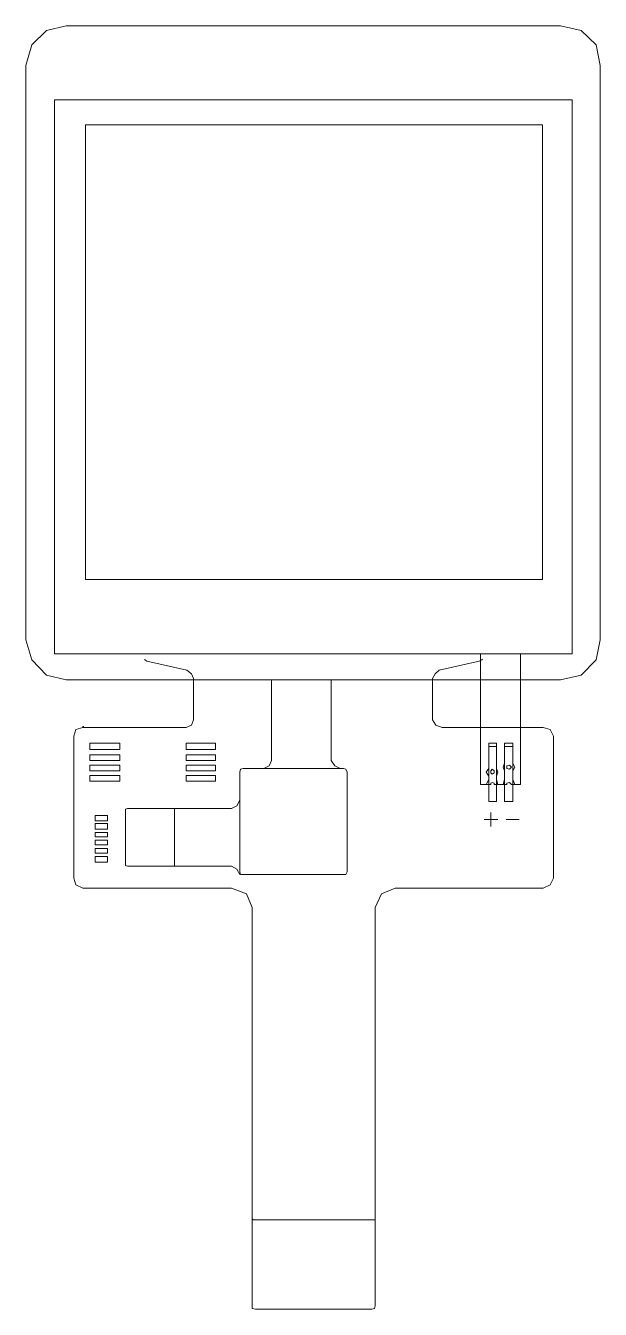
# Model space of a CAD drawing. Header units: millimetres. Extents: x 119.1 to 153, y 169.9 to 245.8.
import ezdxf

# ---------------------------------------------------------------- set-up
doc = ezdxf.new("R2010")
doc.units = ezdxf.units.MM
doc.header["$MEASUREMENT"] = 0
doc.layers.add('Ebene 1', color=7, linetype='Continuous', lineweight=0)

msp = doc.modelspace()

# ---------------------------------------------------------------- hatches: boundary and pattern name
at = {"layer": 'Ebene 1', "true_color": 0x000000, "transparency": 33554687}
h = msp.add_hatch(color=18, dxfattribs=at)
h.dxf.hatch_style = 2
h.paths.add_polyline_path([(122.491, 204.321), (122.491, 204.361), (122.45, 204.361), (122.45, 204.321)])
h = msp.add_hatch(color=18, dxfattribs=at)
h.dxf.hatch_style = 2
h.paths.add_polyline_path([(132.489, 175.222), (132.489, 175.263), (132.448, 175.263), (132.448, 175.222)])

# ---------------------------------------------------------------- linework, layer by layer
at = {"layer": 'Ebene 1', "color": 18, "lineweight": 5, "true_color": 0x000000}
for p, q in [((150.655, 245.773), (121.475, 245.773)), ((119.077, 243.416), (119.077, 209.482)), ((153.012, 209.482), (153.012, 243.416)), ((151.345, 241.384), (120.784, 241.384)), ((120.784, 241.384), (120.784, 208.669)), ((151.345, 208.669), (151.345, 241.384)), ((122.613, 239.84), (122.613, 239.921)), ((122.613, 239.921), (122.613, 239.84)), ((122.938, 239.921), (122.857, 239.921)), ((120.784, 208.669), (151.345, 208.669)), ((145.94, 204.361), (145.94, 208.669)), ((145.94, 200.947), (145.94, 208.669)), ((148.297, 204.361), (148.297, 208.669)), ((148.297, 200.947), (148.297, 208.669)), ((126.23, 208.222), (128.587, 207.693)), ((145.859, 208.222), (143.502, 207.693)), ((121.475, 207.125), (150.655, 207.125)), ((128.993, 207.206), (128.993, 204.768)), ((128.993, 207.206), (128.993, 204.768)), ((133.586, 202.37), (133.586, 207.125)), ((137.121, 202.37), (137.121, 207.125)), ((143.096, 207.206), (143.096, 204.768)), ((128.546, 204.321), (122.45, 204.321)), ((149.639, 204.321), (143.665, 204.321)), ((121.922, 203.792), (121.922, 195.42)), ((150.248, 203.792), (150.248, 195.42)), ((146.428, 201.882), (146.428, 203.183)), ((146.428, 203.183), (146.875, 203.183)), ((146.875, 203.183), (146.875, 201.882)), ((147.363, 202.207), (147.363, 203.183)), ((147.363, 203.183), (147.85, 203.183)), ((147.85, 203.183), (147.85, 202.207)), ((137.853, 201.882), (131.92, 201.882)), ((147.363, 201.76), (147.363, 201.232)), ((147.85, 201.232), (147.85, 201.76)), ((131.716, 201.679), (131.716, 195.786)), ((138.056, 195.786), (138.056, 201.679)), ((146.428, 201.232), (146.265, 200.947)), ((146.428, 201.435), (146.428, 201.232)), ((146.875, 201.435), (146.875, 201.232)), ((146.956, 200.947), (146.875, 201.232)), ((147.363, 201.232), (147.281, 200.947)), ((147.972, 200.947), (147.85, 201.232)), ((146.55, 200.947), (145.94, 200.947)), ((147.485, 200.947), (146.753, 200.947)), ((148.297, 200.947), (147.769, 200.947)), ((125.092, 199.525), (131.229, 199.525)), ((124.97, 196.314), (124.97, 199.322)), ((124.97, 196.314), (124.97, 199.322)), ((146.956, 198.875), (146.144, 198.875)), ((146.55, 198.468), (146.55, 199.281)), ((147.444, 198.875), (148.216, 198.875)), ((127.856, 196.111), (125.092, 196.111)), ((125.092, 196.111), (131.229, 196.111)), ((131.92, 195.624), (137.853, 195.624)), ((131.229, 194.811), (122.45, 194.811)), ((149.639, 194.811), (140.901, 194.811)), ((132.448, 174.775), (132.448, 193.673)), ((139.722, 174.044), (139.722, 193.673)), ((139.722, 175.222), (132.448, 175.222)), ((132.448, 175.222), (139.722, 175.222)), ((132.448, 170.142), (132.448, 174.775)), ((139.722, 174.775), (139.722, 170.142)), ((139.519, 169.939), (132.651, 169.939)), ((139.519, 169.939), (132.651, 169.939))]:
    msp.add_line(p, q, dxfattribs=at)
for points in [[(121.475, 245.773), (120.297, 245.489), (119.443, 244.635), (119.077, 243.416)], [(153.012, 243.416), (152.768, 244.635), (151.874, 245.489), (150.655, 245.773)], [(119.077, 209.482), (119.443, 208.303), (120.297, 207.409), (121.475, 207.125)], [(150.655, 207.125), (151.874, 207.409), (152.768, 208.303), (153.012, 209.482)], [(126.108, 208.344), (126.108, 208.303), (126.23, 208.222)], [(145.859, 208.222), (146.022, 208.303), (146.062, 208.344)], [(128.993, 207.206), (128.872, 207.49), (128.587, 207.693)], [(143.502, 207.694), (143.258, 207.49), (143.096, 207.206)], [(128.546, 204.321), (128.872, 204.442), (128.993, 204.768)], [(143.096, 204.768), (143.299, 204.442), (143.665, 204.321)], [(122.45, 204.321), (122.044, 204.199), (121.922, 203.792)], [(150.248, 203.792), (150.045, 204.199), (149.639, 204.321)], [(131.92, 201.882), (131.757, 201.842), (131.716, 201.679)], [(133.139, 201.882), (133.464, 202.045), (133.586, 202.37)], [(137.121, 202.37), (137.325, 202.045), (137.65, 201.882)], [(138.056, 201.679), (137.975, 201.842), (137.853, 201.882)], [(146.428, 201.882), (146.265, 201.679), (146.428, 201.435)], [(146.875, 201.435), (146.956, 201.679), (146.875, 201.882)], [(147.363, 202.207), (147.281, 201.963), (147.363, 201.76)], [(147.85, 201.76), (147.972, 201.963), (147.85, 202.207)], [(146.753, 200.947), (146.753, 201.029), (146.631, 201.069), (146.55, 201.029), (146.55, 200.947)], [(147.769, 200.947), (147.688, 201.029), (147.647, 201.069), (147.485, 201.029), (147.485, 200.947)], [(125.092, 199.525), (124.97, 199.484), (124.97, 199.322)], [(125.092, 199.525), (124.97, 199.484), (124.97, 199.322)], [(125.092, 199.525), (127.856, 199.525), (127.856, 196.111)], [(131.229, 199.525), (131.554, 199.688), (131.716, 200.013)], [(124.97, 196.314), (124.97, 196.152), (125.092, 196.111)], [(124.97, 196.314), (124.97, 196.152), (125.092, 196.111)], [(131.716, 195.624), (131.554, 195.949), (131.229, 196.111)], [(131.716, 195.786), (131.757, 195.624), (131.92, 195.624)], [(137.853, 195.624), (137.975, 195.624), (138.056, 195.786)], [(121.922, 195.42), (122.044, 195.014), (122.45, 194.811)], [(149.639, 194.811), (150.045, 195.014), (150.248, 195.42)], [(132.448, 193.673), (132.123, 194.485), (131.229, 194.811)], [(140.901, 194.811), (140.088, 194.485), (139.722, 193.673)], [(132.448, 170.142), (132.448, 169.98), (132.651, 169.939)], [(132.448, 170.142), (132.448, 169.98), (132.651, 169.939)], [(139.519, 169.939), (139.682, 169.98), (139.722, 170.142)], [(139.519, 169.939), (139.682, 169.98), (139.722, 170.142)]]:
    msp.add_lwpolyline(points, dxfattribs=at)
for points in [[(122.613, 213.058), (122.613, 239.921), (149.598, 239.921), (149.598, 213.058)], [(122.613, 239.921), (122.613, 213.058), (149.598, 213.058), (149.598, 239.921)], [(124.645, 203.02), (124.645, 203.386), (122.857, 203.386), (122.857, 203.02)], [(128.546, 203.02), (128.546, 203.386), (130.294, 203.386), (130.294, 203.02)], [(146.428, 199.931), (146.428, 203.386), (146.875, 203.386), (146.875, 199.931)], [(147.363, 199.931), (147.363, 203.386), (147.85, 203.386), (147.85, 199.931)], [(124.645, 202.37), (124.645, 202.695), (122.857, 202.695), (122.857, 202.37)], [(128.546, 202.37), (128.546, 202.695), (130.294, 202.695), (130.294, 202.37)], [(124.645, 201.76), (124.645, 202.085), (122.857, 202.085), (122.857, 201.76)], [(128.546, 201.76), (128.546, 202.085), (130.294, 202.085), (130.294, 201.76)], [(146.631, 201.842), (146.55, 201.76), (146.55, 201.638), (146.631, 201.557), (146.753, 201.638), (146.753, 201.76)], [(147.647, 202.085), (147.485, 202.045), (147.485, 201.882), (147.647, 201.842), (147.688, 201.882), (147.769, 201.963), (147.688, 202.045)], [(124.645, 201.151), (124.645, 201.476), (122.857, 201.476), (122.857, 201.151)], [(128.546, 201.151), (128.546, 201.476), (130.294, 201.476), (130.294, 201.151)], [(123.909, 199.122), (123.909, 198.797), (123.178, 198.797), (123.178, 199.122)], [(123.909, 198.634), (123.909, 198.309), (123.178, 198.309), (123.178, 198.634)], [(123.909, 198.106), (123.909, 197.862), (123.178, 197.862), (123.178, 198.106)], [(123.909, 197.659), (123.909, 197.375), (123.178, 197.375), (123.178, 197.659)], [(123.909, 197.171), (123.909, 196.887), (123.178, 196.887), (123.178, 197.171)], [(123.909, 196.684), (123.909, 196.359), (123.178, 196.359), (123.178, 196.684)]]:
    msp.add_lwpolyline(points, close=True, dxfattribs=at)
at = {"layer": 'Ebene 1'}
for points in [[(122.491, 204.321), (122.491, 204.361), (122.45, 204.361), (122.45, 204.321)], [(132.489, 175.222), (132.489, 175.263), (132.448, 175.263), (132.448, 175.222)]]:
    msp.add_lwpolyline(points, close=True, dxfattribs=at)
at = {"layer": 'Ebene 1', "color": 18, "lineweight": 5, "true_color": 0x000000}
for points in [[(122.613, 239.84), (122.613, 239.84), (122.613, 239.921), (122.613, 239.921), (122.613, 239.921), (122.613, 239.84), (122.613, 239.84)], [(122.613, 239.718), (122.613, 239.718), (122.613, 239.84), (122.613, 239.84), (122.613, 239.84), (122.613, 239.718), (122.613, 239.718)], [(122.613, 239.596), (122.613, 239.596), (122.613, 239.718), (122.613, 239.718), (122.613, 239.718), (122.613, 239.596), (122.613, 239.596)], [(122.613, 239.637), (122.613, 239.637), (122.613, 239.718), (122.613, 239.718), (122.613, 239.718), (122.613, 239.637), (122.613, 239.637)]]:
    msp.add_open_spline(points, degree=3, knots=[0, 0, 0, 0, 1, 1, 1, 2, 2, 2, 2], dxfattribs=at)

doc.saveas('drawing.dxf')
